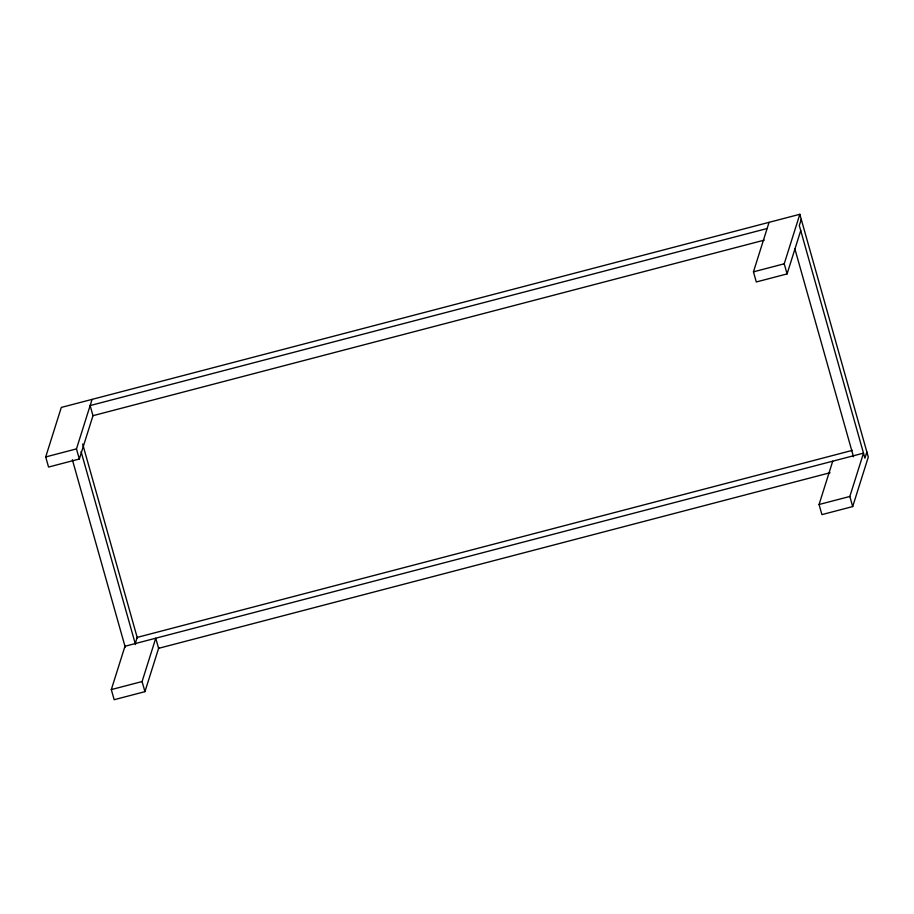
<?xml version="1.0" encoding="UTF-8"?>
<svg xmlns="http://www.w3.org/2000/svg" width="914" height="914" viewBox="0 0 914 914"><rect width="100%" height="100%" fill="white"/><g stroke="black" fill="none" stroke-linecap="round" stroke-linejoin="round"><path stroke-width="1.37" d="M767.109 228.523L90.132 405.565L92.988 415.687L79.324 459.011L48.556 467.054L45.7 456.943L61.307 407.427L799.83 214.287L868.3 457.057L852.693 506.573L821.914 514.616L819.07 504.505L832.723 461.182M79.324 459.011L76.468 448.888L92.085 399.384M158.865 647.5L144.938 691.658L114.17 699.713L111.314 689.59L124.967 646.267L863.501 453.138L849.837 496.462L852.693 506.573M135.226 643.593L137.18 637.401L852.431 450.351M144.938 691.658L142.081 681.547L155.746 638.223L158.59 648.334L830.049 472.744M800.733 230.591L787.08 273.914L756.301 281.969L753.456 271.846L769.062 222.342M787.08 273.914L784.223 263.803L799.83 214.287M801.258 219.349L799.304 225.541L864.918 458.188L866.872 452.007M93.182 415.63L764.241 240.142M45.7 456.943L76.468 448.888M753.456 271.846L784.223 263.803M111.314 689.59L142.081 681.547M819.07 504.505L849.837 496.462M794.837 248.745L853.505 456.772M82.648 444.021L137.443 638.349M81.083 451.573L135.5 644.541M72.366 459.731L125.241 647.226"/></g></svg>
